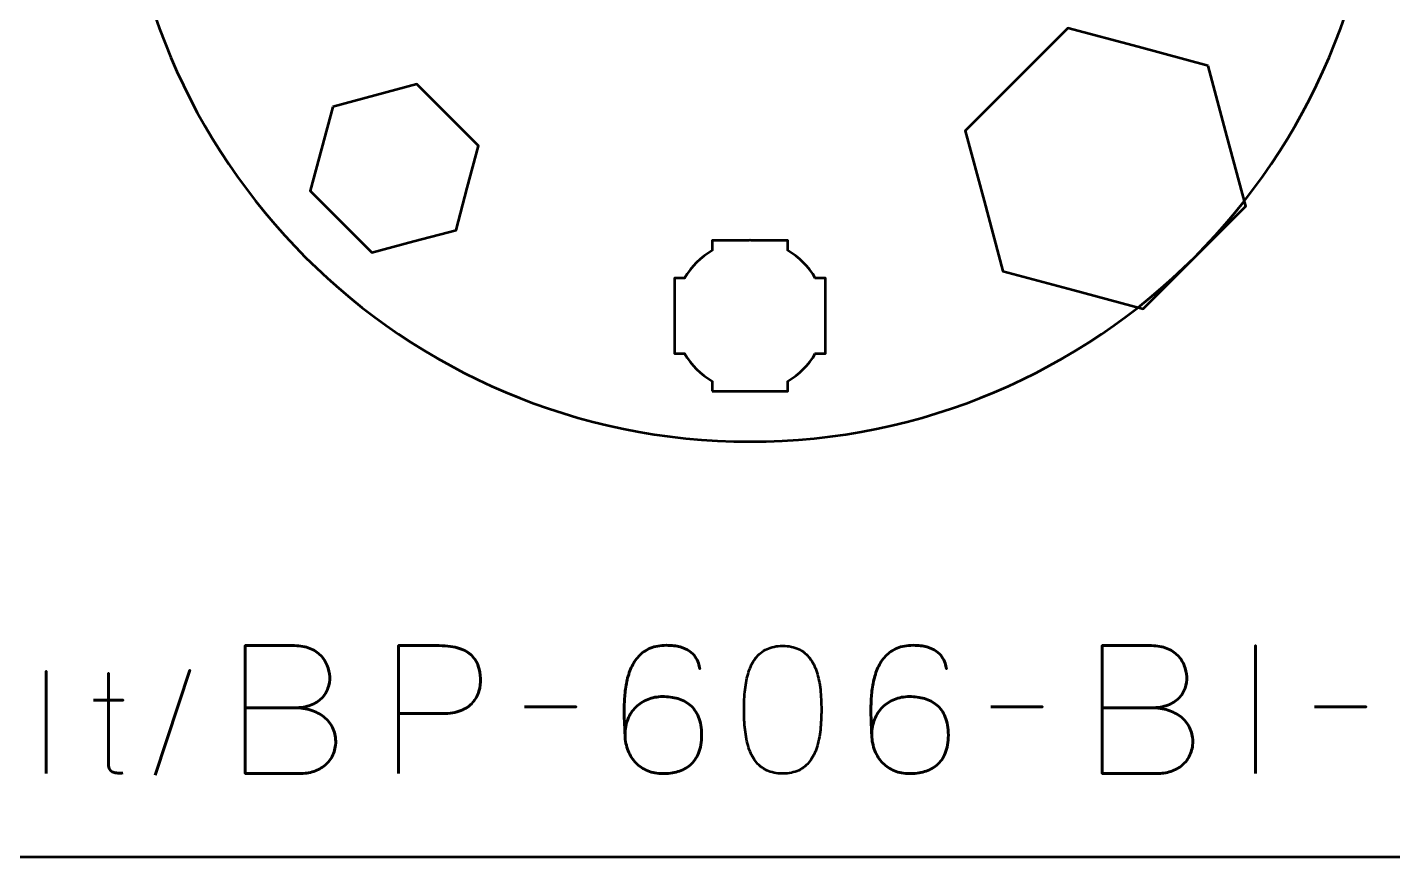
# Model space of a CAD drawing. Header units: centimetres. Extents: x -21 to 0, y -29.7 to 0.
# Drawn here: x -9.17 to -3.74, y -29.7 to -26.4 of the extents above; entities that cross this region are included whole.
import ezdxf

# ---------------------------------------------------------------- set-up
doc = ezdxf.new("R2010")
doc.units = ezdxf.units.CM
doc.header["$MEASUREMENT"] = 0
doc.layers.add('Layer 1', color=7, linetype='Continuous')

msp = doc.modelspace()

# ---------------------------------------------------------------- linework, layer by layer
at = {"layer": 'Layer 1', "color": 1, "lineweight": 53}
msp.add_open_spline([(-21.00003, -29.19995), (-21.00003, -29.19995), (-21.00003, -1.69992), (-21.00003, -1.69992), (-21.00003, -1.69992), (-21.00003, -1.61709), (-20.93286, -1.54992), (-20.85003, -1.54992), (-20.85003, -1.54992), (-20.7672, -1.54992), (-20.70003, -1.48275), (-20.70003, -1.39992), (-20.70003, -1.39992), (-20.70003, -1.31709), (-20.7672, -1.24992), (-20.85003, -1.24992), (-20.85003, -1.24992), (-20.93286, -1.24992), (-21.00003, -1.18275), (-21.00003, -1.09992), (-21.00003, -1.09992), (-21.00003, -1.09992), (-21.00003, -0.49992), (-21.00003, -0.49992), (-21.00003, -0.49992), (-21.00003, -0.22295), (-20.77694, 0.00004), (-20.49994, 0.00004), (-20.49994, 0.00004), (-20.49994, 0.00004), (-0.50008, 0.00004), (-0.50008, 0.00004), (-0.50008, 0.00004), (-0.22294, 0.00004), (0.00002, -0.22295), (0.00002, -0.49992), (0.00002, -0.49992), (0.00002, -0.49992), (0.00002, -29.19995), (0.00002, -29.19995), (0.00002, -29.19995), (0.00002, -29.47695), (-0.22294, -29.70004), (-0.50008, -29.70004), (-0.50008, -29.70004), (-0.50008, -29.70004), (-20.49994, -29.70004), (-20.49994, -29.70004), (-20.49994, -29.70004), (-20.77694, -29.70004), (-21.00003, -29.47695), (-21.00003, -29.19995)], degree=3, knots=[0, 0, 0, 0, 0.0769231, 0.0769231, 0.0769231, 0.0769231, 0.1538462, 0.1538462, 0.1538462, 0.1538462, 0.2307692, 0.2307692, 0.2307692, 0.2307692, 0.3076923, 0.3076923, 0.3076923, 0.3076923, 0.3846154, 0.3846154, 0.3846154, 0.3846154, 0.4615385, 0.4615385, 0.4615385, 0.4615385, 0.5384615, 0.5384615, 0.5384615, 0.5384615, 0.6153846, 0.6153846, 0.6153846, 0.6153846, 0.6923077, 0.6923077, 0.6923077, 0.6923077, 0.7692308, 0.7692308, 0.7692308, 0.7692308, 0.8461538, 0.8461538, 0.8461538, 0.8461538, 0.9230769, 0.9230769, 0.9230769, 0.9230769, 1, 1, 1, 1], dxfattribs=at)
at = {"layer": 'Layer 1', "color": 3, "lineweight": 53}
msp.add_open_spline([(-6.29997, -23.05), (-4.91947, -23.05), (-3.79997, -24.1695), (-3.79997, -25.55), (-3.79997, -25.55), (-3.79997, -26.9305), (-4.91947, -28.05), (-6.29997, -28.05), (-6.29997, -28.05), (-7.68047, -28.05), (-8.79997, -26.9305), (-8.79997, -25.55), (-8.79997, -25.55), (-8.79997, -24.1695), (-7.68047, -23.05), (-6.29997, -23.05)], degree=3, knots=[0, 0, 0, 0, 0.25, 0.25, 0.25, 0.25, 0.5, 0.5, 0.5, 0.5, 0.75, 0.75, 0.75, 0.75, 1, 1, 1, 1], dxfattribs=at)
at = {"layer": 'Layer 1', "lineweight": 53}
for points, knots in [([(-4.47752, -26.55597), (-4.47752, -26.55597), (-4.40281, -26.8348), (-4.40281, -26.8348), (-4.40281, -26.8348), (-4.40281, -26.8348), (-4.32809, -27.11364), (-4.32809, -27.11364), (-4.32809, -27.11364), (-4.32809, -27.11364), (-4.53221, -27.31777), (-4.53221, -27.31777), (-4.53221, -27.31777), (-4.53221, -27.31777), (-4.73634, -27.52189), (-4.73634, -27.52189), (-4.73634, -27.52189), (-4.73634, -27.52189), (-5.01518, -27.44717), (-5.01518, -27.44717), (-5.01518, -27.44717), (-5.01518, -27.44717), (-5.29401, -27.37246), (-5.29401, -27.37246), (-5.29401, -27.37246), (-5.29401, -27.37246), (-5.36873, -27.09363), (-5.36873, -27.09363), (-5.36873, -27.09363), (-5.36873, -27.09363), (-5.44344, -26.81478), (-5.44344, -26.81478), (-5.44344, -26.81478), (-5.44344, -26.81478), (-5.23932, -26.61066), (-5.23932, -26.61066), (-5.23932, -26.61066), (-5.23932, -26.61066), (-5.0352, -26.40654), (-5.0352, -26.40654), (-5.0352, -26.40654), (-5.0352, -26.40654), (-4.75635, -26.48125), (-4.75635, -26.48125), (-4.75635, -26.48125), (-4.75635, -26.48125), (-4.47752, -26.55597), (-4.47752, -26.55597)], [0, 0, 0, 0, 0.0833333, 0.0833333, 0.0833333, 0.0833333, 0.1666667, 0.1666667, 0.1666667, 0.1666667, 0.25, 0.25, 0.25, 0.25, 0.3333333, 0.3333333, 0.3333333, 0.3333333, 0.4166667, 0.4166667, 0.4166667, 0.4166667, 0.5, 0.5, 0.5, 0.5, 0.5833333, 0.5833333, 0.5833333, 0.5833333, 0.6666667, 0.6666667, 0.6666667, 0.6666667, 0.75, 0.75, 0.75, 0.75, 0.8333333, 0.8333333, 0.8333333, 0.8333333, 0.9166667, 0.9166667, 0.9166667, 0.9166667, 1, 1, 1, 1]), ([(-7.95914, -26.71925), (-7.95914, -26.71925), (-7.79184, -26.67442), (-7.79184, -26.67442), (-7.79184, -26.67442), (-7.79184, -26.67442), (-7.62453, -26.62959), (-7.62453, -26.62959), (-7.62453, -26.62959), (-7.62453, -26.62959), (-7.50206, -26.75207), (-7.50206, -26.75207), (-7.50206, -26.75207), (-7.50206, -26.75207), (-7.37958, -26.87454), (-7.37958, -26.87454), (-7.37958, -26.87454), (-7.37958, -26.87454), (-7.42441, -27.04185), (-7.42441, -27.04185), (-7.42441, -27.04185), (-7.42441, -27.04185), (-7.46924, -27.20915), (-7.46924, -27.20915), (-7.46924, -27.20915), (-7.46924, -27.20915), (-7.63654, -27.25398), (-7.63654, -27.25398), (-7.63654, -27.25398), (-7.63654, -27.25398), (-7.80385, -27.29881), (-7.80385, -27.29881), (-7.80385, -27.29881), (-7.80385, -27.29881), (-7.92632, -27.17633), (-7.92632, -27.17633), (-7.92632, -27.17633), (-7.92632, -27.17633), (-8.0488, -27.05386), (-8.0488, -27.05386), (-8.0488, -27.05386), (-8.0488, -27.05386), (-8.00397, -26.88655), (-8.00397, -26.88655), (-8.00397, -26.88655), (-8.00397, -26.88655), (-7.95914, -26.71925), (-7.95914, -26.71925)], [0, 0, 0, 0, 0.0833333, 0.0833333, 0.0833333, 0.0833333, 0.1666667, 0.1666667, 0.1666667, 0.1666667, 0.25, 0.25, 0.25, 0.25, 0.3333333, 0.3333333, 0.3333333, 0.3333333, 0.4166667, 0.4166667, 0.4166667, 0.4166667, 0.5, 0.5, 0.5, 0.5, 0.5833333, 0.5833333, 0.5833333, 0.5833333, 0.6666667, 0.6666667, 0.6666667, 0.6666667, 0.75, 0.75, 0.75, 0.75, 0.8333333, 0.8333333, 0.8333333, 0.8333333, 0.9166667, 0.9166667, 0.9166667, 0.9166667, 1, 1, 1, 1]), ([(-6.44996, -27.85006), (-6.44996, -27.85006), (-6.44996, -27.80988), (-6.44996, -27.80988), (-6.44996, -27.80988), (-6.4955, -27.78355), (-6.53346, -27.7456), (-6.55981, -27.70007), (-6.55981, -27.70007), (-6.55981, -27.70007), (-6.59996, -27.70007), (-6.59996, -27.70007), (-6.59996, -27.70007), (-6.59996, -27.70007), (-6.59996, -27.55155), (-6.59996, -27.55155), (-6.59996, -27.55155), (-6.59996, -27.55155), (-6.59998, -27.55), (-6.59998, -27.55), (-6.59998, -27.55), (-6.59998, -27.55), (-6.59996, -27.54845), (-6.59996, -27.54845), (-6.59996, -27.54845), (-6.59996, -27.54845), (-6.59996, -27.40006), (-6.59996, -27.40006), (-6.59996, -27.40006), (-6.59996, -27.40006), (-6.55986, -27.40006), (-6.55986, -27.40006), (-6.55986, -27.40006), (-6.53351, -27.35449), (-6.49552, -27.31649), (-6.44996, -27.29013), (-6.44996, -27.29013), (-6.44996, -27.29013), (-6.44996, -27.25005), (-6.44996, -27.25005), (-6.44996, -27.25005), (-6.44996, -27.25005), (-6.30462, -27.25005), (-6.30462, -27.25005), (-6.30462, -27.25005), (-6.30462, -27.25005), (-6.29998, -27.24999), (-6.29998, -27.24999), (-6.29998, -27.24999), (-6.29998, -27.24999), (-6.29533, -27.25005), (-6.29533, -27.25005), (-6.29533, -27.25005), (-6.29533, -27.25005), (-6.14995, -27.25005), (-6.14995, -27.25005), (-6.14995, -27.25005), (-6.14995, -27.25005), (-6.14995, -27.29013), (-6.14995, -27.29013), (-6.14995, -27.29013), (-6.10438, -27.31649), (-6.06641, -27.35449), (-6.04007, -27.40006), (-6.04007, -27.40006), (-6.04007, -27.40006), (-5.99995, -27.40006), (-5.99995, -27.40006), (-5.99995, -27.40006), (-5.99995, -27.40006), (-5.99995, -27.70007), (-5.99995, -27.70007), (-5.99995, -27.70007), (-5.99995, -27.70007), (-6.04012, -27.70007), (-6.04012, -27.70007), (-6.04012, -27.70007), (-6.06646, -27.7456), (-6.10442, -27.78355), (-6.14995, -27.80988), (-6.14995, -27.80988), (-6.14995, -27.80988), (-6.14995, -27.85006), (-6.14995, -27.85006), (-6.14995, -27.85006), (-6.14995, -27.85006), (-6.44996, -27.85006), (-6.44996, -27.85006)], [0, 0, 0, 0, 0.0454545, 0.0454545, 0.0454545, 0.0454545, 0.0909091, 0.0909091, 0.0909091, 0.0909091, 0.1363636, 0.1363636, 0.1363636, 0.1363636, 0.1818182, 0.1818182, 0.1818182, 0.1818182, 0.2272727, 0.2272727, 0.2272727, 0.2272727, 0.2727273, 0.2727273, 0.2727273, 0.2727273, 0.3181818, 0.3181818, 0.3181818, 0.3181818, 0.3636364, 0.3636364, 0.3636364, 0.3636364, 0.4090909, 0.4090909, 0.4090909, 0.4090909, 0.4545455, 0.4545455, 0.4545455, 0.4545455, 0.5, 0.5, 0.5, 0.5, 0.5454545, 0.5454545, 0.5454545, 0.5454545, 0.5909091, 0.5909091, 0.5909091, 0.5909091, 0.6363636, 0.6363636, 0.6363636, 0.6363636, 0.6818182, 0.6818182, 0.6818182, 0.6818182, 0.7272727, 0.7272727, 0.7272727, 0.7272727, 0.7727273, 0.7727273, 0.7727273, 0.7727273, 0.8181818, 0.8181818, 0.8181818, 0.8181818, 0.8636364, 0.8636364, 0.8636364, 0.8636364, 0.9090909, 0.9090909, 0.9090909, 0.9090909, 0.9545455, 0.9545455, 0.9545455, 0.9545455, 1, 1, 1, 1])]:
    msp.add_open_spline(points, degree=3, knots=knots, dxfattribs=at)
at = {"layer": 'Layer 1', "color": 5, "lineweight": 53}
for points, knots in [([(-8.30823, -29.10817), (-8.30823, -29.10817), (-8.11281, -29.10817), (-8.11281, -29.10817), (-8.11281, -29.10817), (-8.08741, -29.10805), (-8.06578, -29.10452), (-8.04755, -29.09759), (-8.04755, -29.09759), (-8.02944, -29.09077), (-8.01474, -29.08148), (-8.00334, -29.06984), (-8.00334, -29.06984), (-7.99193, -29.0582), (-7.9837, -29.04503), (-7.97853, -29.03045), (-7.97853, -29.03045), (-7.97347, -29.01598), (-7.97112, -29.00093), (-7.97171, -28.98541), (-7.97171, -28.98541), (-7.97241, -28.96989), (-7.97571, -28.95484), (-7.98159, -28.94014), (-7.98159, -28.94014), (-7.98735, -28.92545), (-7.99605, -28.91216), (-8.00745, -28.90028), (-8.00745, -28.90028), (-8.01886, -28.88841), (-8.03309, -28.879), (-8.05037, -28.87206), (-8.05037, -28.87206), (-8.06766, -28.86501), (-8.088, -28.86136), (-8.1114, -28.86124), (-8.1114, -28.86124), (-8.1114, -28.86124), (-8.30823, -28.86124), (-8.30823, -28.86124), (-8.30823, -28.86124), (-8.30823, -28.86124), (-8.30823, -29.36991), (-8.30823, -29.36991), (-8.30823, -29.36991), (-8.30823, -29.36991), (-8.09164, -29.36991), (-8.09164, -29.36991), (-8.09164, -29.36991), (-8.07142, -29.36991), (-8.05261, -29.36697), (-8.0352, -29.36121), (-8.0352, -29.36121), (-8.0178, -29.35533), (-8.00263, -29.34698), (-7.98946, -29.33581), (-7.98946, -29.33581), (-7.97641, -29.32476), (-7.96618, -29.31135), (-7.95889, -29.29548), (-7.95889, -29.29548), (-7.9516, -29.27961), (-7.94784, -29.26162), (-7.94772, -29.24151), (-7.94772, -29.24151), (-7.94819, -29.22128), (-7.95242, -29.20306), (-7.96054, -29.18672), (-7.96054, -29.18672), (-7.96865, -29.17037), (-7.97994, -29.15638), (-7.99452, -29.14462), (-7.99452, -29.14462), (-8.0091, -29.13298), (-8.0265, -29.12393), (-8.04649, -29.11769), (-8.04649, -29.11769), (-8.06648, -29.11146), (-8.08859, -29.10829), (-8.11281, -29.10817), (-8.11281, -29.10817), (-8.08859, -29.10829), (-8.06648, -29.11146), (-8.04649, -29.11769), (-8.04649, -29.11769), (-8.0265, -29.12393), (-8.0091, -29.13298), (-7.99452, -29.14462), (-7.99452, -29.14462), (-7.97994, -29.15638), (-7.96865, -29.17037), (-7.96054, -29.18672), (-7.96054, -29.18672), (-7.95242, -29.20306), (-7.94819, -29.22128), (-7.94772, -29.24151), (-7.94772, -29.24151), (-7.94784, -29.26162), (-7.9516, -29.27961), (-7.95889, -29.29548), (-7.95889, -29.29548), (-7.96618, -29.31135), (-7.97641, -29.32476), (-7.98946, -29.33581), (-7.98946, -29.33581), (-8.00263, -29.34698), (-8.0178, -29.35533), (-8.0352, -29.36121), (-8.0352, -29.36121), (-8.05261, -29.36697), (-8.07142, -29.36991), (-8.09164, -29.36991), (-8.09164, -29.36991), (-8.09164, -29.36991), (-8.30823, -29.36991), (-8.30823, -29.36991), (-8.30823, -29.36991), (-8.30823, -29.36991), (-8.30823, -28.86124), (-8.30823, -28.86124), (-8.30823, -28.86124), (-8.30823, -28.86124), (-8.1114, -28.86124), (-8.1114, -28.86124), (-8.1114, -28.86124), (-8.088, -28.86136), (-8.06766, -28.86501), (-8.05037, -28.87206), (-8.05037, -28.87206), (-8.03309, -28.879), (-8.01886, -28.88841), (-8.00745, -28.90028), (-8.00745, -28.90028), (-7.99605, -28.91216), (-7.98735, -28.92545), (-7.98159, -28.94014), (-7.98159, -28.94014), (-7.97571, -28.95484), (-7.97241, -28.96989), (-7.97171, -28.98541), (-7.97171, -28.98541), (-7.97112, -29.00093), (-7.97347, -29.01598), (-7.97853, -29.03045), (-7.97853, -29.03045), (-7.9837, -29.04503), (-7.99193, -29.0582), (-8.00334, -29.06984), (-8.00334, -29.06984), (-8.01474, -29.08148), (-8.02944, -29.09077), (-8.04755, -29.09759), (-8.04755, -29.09759), (-8.06578, -29.10452), (-8.08741, -29.10805), (-8.11281, -29.10817), (-8.11281, -29.10817), (-8.11281, -29.10817), (-8.30823, -29.10817), (-8.30823, -29.10817)], [0, 0, 0, 0, 0.025, 0.025, 0.025, 0.025, 0.05, 0.05, 0.05, 0.05, 0.075, 0.075, 0.075, 0.075, 0.1, 0.1, 0.1, 0.1, 0.125, 0.125, 0.125, 0.125, 0.15, 0.15, 0.15, 0.15, 0.175, 0.175, 0.175, 0.175, 0.2, 0.2, 0.2, 0.2, 0.225, 0.225, 0.225, 0.225, 0.25, 0.25, 0.25, 0.25, 0.275, 0.275, 0.275, 0.275, 0.3, 0.3, 0.3, 0.3, 0.325, 0.325, 0.325, 0.325, 0.35, 0.35, 0.35, 0.35, 0.375, 0.375, 0.375, 0.375, 0.4, 0.4, 0.4, 0.4, 0.425, 0.425, 0.425, 0.425, 0.45, 0.45, 0.45, 0.45, 0.475, 0.475, 0.475, 0.475, 0.5, 0.5, 0.5, 0.5, 0.525, 0.525, 0.525, 0.525, 0.55, 0.55, 0.55, 0.55, 0.575, 0.575, 0.575, 0.575, 0.6, 0.6, 0.6, 0.6, 0.625, 0.625, 0.625, 0.625, 0.65, 0.65, 0.65, 0.65, 0.675, 0.675, 0.675, 0.675, 0.7, 0.7, 0.7, 0.7, 0.725, 0.725, 0.725, 0.725, 0.75, 0.75, 0.75, 0.75, 0.775, 0.775, 0.775, 0.775, 0.8, 0.8, 0.8, 0.8, 0.825, 0.825, 0.825, 0.825, 0.85, 0.85, 0.85, 0.85, 0.875, 0.875, 0.875, 0.875, 0.9, 0.9, 0.9, 0.9, 0.925, 0.925, 0.925, 0.925, 0.95, 0.95, 0.95, 0.95, 0.975, 0.975, 0.975, 0.975, 1, 1, 1, 1]), ([(-7.69797, -29.36991), (-7.69797, -29.36991), (-7.69797, -28.86124), (-7.69797, -28.86124), (-7.69797, -28.86124), (-7.69797, -28.86124), (-7.53571, -28.86124), (-7.53571, -28.86124), (-7.53571, -28.86124), (-7.50325, -28.86136), (-7.47656, -28.86501), (-7.45552, -28.87206), (-7.45552, -28.87206), (-7.43459, -28.879), (-7.41812, -28.88864), (-7.40625, -28.90087), (-7.40625, -28.90087), (-7.39437, -28.91298), (-7.38591, -28.92686), (-7.38073, -28.94249), (-7.38073, -28.94249), (-7.37568, -28.95813), (-7.37274, -28.97448), (-7.37203, -28.99176), (-7.37203, -28.99176), (-7.37121, -29.00905), (-7.37321, -29.02598), (-7.37791, -29.04244), (-7.37791, -29.04244), (-7.38273, -29.0589), (-7.39084, -29.07384), (-7.40249, -29.08724), (-7.40249, -29.08724), (-7.41401, -29.10064), (-7.42965, -29.11134), (-7.44928, -29.11922), (-7.44928, -29.11922), (-7.46892, -29.12722), (-7.49326, -29.13122), (-7.5223, -29.13145), (-7.5223, -29.13145), (-7.5223, -29.13145), (-7.69797, -29.13145), (-7.69797, -29.13145), (-7.69797, -29.13145), (-7.69797, -29.13145), (-7.5223, -29.13145), (-7.5223, -29.13145), (-7.5223, -29.13145), (-7.49385, -29.13122), (-7.46974, -29.12722), (-7.45022, -29.11922), (-7.45022, -29.11922), (-7.43059, -29.11134), (-7.41495, -29.10064), (-7.40319, -29.08724), (-7.40319, -29.08724), (-7.39155, -29.07384), (-7.3832, -29.0589), (-7.37826, -29.04244), (-7.37826, -29.04244), (-7.37332, -29.02598), (-7.37121, -29.00905), (-7.37203, -28.99176), (-7.37203, -28.99176), (-7.37274, -28.97448), (-7.37568, -28.95813), (-7.38097, -28.94249), (-7.38097, -28.94249), (-7.38614, -28.92686), (-7.39484, -28.91298), (-7.40672, -28.90087), (-7.40672, -28.90087), (-7.41871, -28.88864), (-7.43517, -28.879), (-7.4561, -28.87206), (-7.4561, -28.87206), (-7.47715, -28.86501), (-7.50361, -28.86136), (-7.53571, -28.86124), (-7.53571, -28.86124), (-7.53571, -28.86124), (-7.69797, -28.86124), (-7.69797, -28.86124), (-7.69797, -28.86124), (-7.69797, -28.86124), (-7.69797, -29.36991), (-7.69797, -29.36991)], [0, 0, 0, 0, 0.0454545, 0.0454545, 0.0454545, 0.0454545, 0.0909091, 0.0909091, 0.0909091, 0.0909091, 0.1363636, 0.1363636, 0.1363636, 0.1363636, 0.1818182, 0.1818182, 0.1818182, 0.1818182, 0.2272727, 0.2272727, 0.2272727, 0.2272727, 0.2727273, 0.2727273, 0.2727273, 0.2727273, 0.3181818, 0.3181818, 0.3181818, 0.3181818, 0.3636364, 0.3636364, 0.3636364, 0.3636364, 0.4090909, 0.4090909, 0.4090909, 0.4090909, 0.4545455, 0.4545455, 0.4545455, 0.4545455, 0.5, 0.5, 0.5, 0.5, 0.5454545, 0.5454545, 0.5454545, 0.5454545, 0.5909091, 0.5909091, 0.5909091, 0.5909091, 0.6363636, 0.6363636, 0.6363636, 0.6363636, 0.6818182, 0.6818182, 0.6818182, 0.6818182, 0.7272727, 0.7272727, 0.7272727, 0.7272727, 0.7727273, 0.7727273, 0.7727273, 0.7727273, 0.8181818, 0.8181818, 0.8181818, 0.8181818, 0.8636364, 0.8636364, 0.8636364, 0.8636364, 0.9090909, 0.9090909, 0.9090909, 0.9090909, 0.9545455, 0.9545455, 0.9545455, 0.9545455, 1, 1, 1, 1]), ([(-6.79705, -29.21682), (-6.79693, -29.19377), (-6.79317, -29.17296), (-6.78564, -29.15414), (-6.78564, -29.15414), (-6.77823, -29.13545), (-6.76777, -29.11934), (-6.75425, -29.10582), (-6.75425, -29.10582), (-6.74084, -29.09241), (-6.72497, -29.08207), (-6.70686, -29.07478), (-6.70686, -29.07478), (-6.68875, -29.06749), (-6.66888, -29.06384), (-6.64748, -29.06372), (-6.64748, -29.06372), (-6.62596, -29.06361), (-6.60586, -29.06631), (-6.58716, -29.07172), (-6.58716, -29.07172), (-6.56847, -29.07701), (-6.55212, -29.08571), (-6.53789, -29.0977), (-6.53789, -29.0977), (-6.52367, -29.10958), (-6.5125, -29.12534), (-6.5045, -29.14497), (-6.5045, -29.14497), (-6.4965, -29.16461), (-6.49239, -29.18848), (-6.49227, -29.21682), (-6.49227, -29.21682), (-6.49239, -29.24515), (-6.4965, -29.26902), (-6.5045, -29.28866), (-6.5045, -29.28866), (-6.5125, -29.3083), (-6.52367, -29.32405), (-6.53789, -29.33593), (-6.53789, -29.33593), (-6.55212, -29.34792), (-6.56847, -29.35662), (-6.58716, -29.36191), (-6.58716, -29.36191), (-6.60586, -29.36732), (-6.62596, -29.37003), (-6.64748, -29.36991), (-6.64748, -29.36991), (-6.66888, -29.36979), (-6.68852, -29.36615), (-6.70651, -29.35886), (-6.70651, -29.35886), (-6.72438, -29.35157), (-6.7399, -29.34122), (-6.75319, -29.3277), (-6.75319, -29.3277), (-6.76648, -29.31429), (-6.77694, -29.29818), (-6.78447, -29.27937), (-6.78447, -29.27937), (-6.79211, -29.26068), (-6.79622, -29.23986), (-6.79705, -29.21682), (-6.79705, -29.21682), (-6.79752, -29.20518), (-6.79811, -29.1913), (-6.79893, -29.17519), (-6.79893, -29.17519), (-6.79975, -29.15897), (-6.80022, -29.14133), (-6.80034, -29.1224), (-6.80034, -29.1224), (-6.80046, -29.10335), (-6.79987, -29.08371), (-6.79834, -29.06361), (-6.79834, -29.06361), (-6.79693, -29.04338), (-6.79411, -29.02351), (-6.78999, -29.00387), (-6.78999, -29.00387), (-6.78588, -28.98435), (-6.78, -28.96589), (-6.77224, -28.94861), (-6.77224, -28.94861), (-6.76448, -28.93132), (-6.75448, -28.91604), (-6.74214, -28.90275), (-6.74214, -28.90275), (-6.72967, -28.88946), (-6.7145, -28.879), (-6.69651, -28.87136), (-6.69651, -28.87136), (-6.67852, -28.86383), (-6.65724, -28.85995), (-6.63267, -28.85983), (-6.63267, -28.85983), (-6.61127, -28.85995), (-6.59316, -28.86207), (-6.57811, -28.86618), (-6.57811, -28.86618), (-6.56306, -28.8703), (-6.55071, -28.87582), (-6.54083, -28.88264), (-6.54083, -28.88264), (-6.53107, -28.88958), (-6.52331, -28.89711), (-6.51767, -28.90546), (-6.51767, -28.90546), (-6.51203, -28.91369), (-6.50779, -28.92204), (-6.50521, -28.93038), (-6.50521, -28.93038), (-6.5025, -28.93873), (-6.50074, -28.94649), (-6.50003, -28.95367), (-6.50003, -28.95367), (-6.50074, -28.94649), (-6.5025, -28.93873), (-6.50521, -28.93038), (-6.50521, -28.93038), (-6.50779, -28.92204), (-6.51203, -28.91369), (-6.51767, -28.90546), (-6.51767, -28.90546), (-6.52331, -28.89711), (-6.53107, -28.88958), (-6.54083, -28.88264), (-6.54083, -28.88264), (-6.55071, -28.87582), (-6.56306, -28.8703), (-6.57811, -28.86618), (-6.57811, -28.86618), (-6.59316, -28.86207), (-6.61127, -28.85995), (-6.63267, -28.85983), (-6.63267, -28.85983), (-6.65724, -28.85995), (-6.67852, -28.86383), (-6.69651, -28.87136), (-6.69651, -28.87136), (-6.7145, -28.879), (-6.72967, -28.88946), (-6.74214, -28.90275), (-6.74214, -28.90275), (-6.75448, -28.91604), (-6.76448, -28.93132), (-6.77224, -28.94861), (-6.77224, -28.94861), (-6.78, -28.96589), (-6.78588, -28.98435), (-6.78999, -29.00387), (-6.78999, -29.00387), (-6.79411, -29.02351), (-6.79693, -29.04338), (-6.79834, -29.06361), (-6.79834, -29.06361), (-6.79987, -29.08371), (-6.80046, -29.10335), (-6.80034, -29.1224), (-6.80034, -29.1224), (-6.80022, -29.14133), (-6.79975, -29.15897), (-6.79893, -29.17519), (-6.79893, -29.17519), (-6.79811, -29.1913), (-6.79752, -29.20518), (-6.79705, -29.21682), (-6.79705, -29.21682), (-6.79622, -29.23986), (-6.79211, -29.26068), (-6.78447, -29.27937), (-6.78447, -29.27937), (-6.77694, -29.29818), (-6.76648, -29.31429), (-6.75319, -29.3277), (-6.75319, -29.3277), (-6.7399, -29.34122), (-6.72438, -29.35157), (-6.70651, -29.35886), (-6.70651, -29.35886), (-6.68852, -29.36615), (-6.66888, -29.36979), (-6.64748, -29.36991), (-6.64748, -29.36991), (-6.62596, -29.37003), (-6.60586, -29.36732), (-6.58716, -29.36191), (-6.58716, -29.36191), (-6.56847, -29.35662), (-6.55212, -29.34792), (-6.53789, -29.33593), (-6.53789, -29.33593), (-6.52367, -29.32405), (-6.5125, -29.3083), (-6.5045, -29.28866), (-6.5045, -29.28866), (-6.4965, -29.26902), (-6.49239, -29.24515), (-6.49227, -29.21682), (-6.49227, -29.21682), (-6.49239, -29.18848), (-6.4965, -29.16461), (-6.5045, -29.14497), (-6.5045, -29.14497), (-6.5125, -29.12534), (-6.52367, -29.10958), (-6.53789, -29.0977), (-6.53789, -29.0977), (-6.55212, -29.08571), (-6.56847, -29.07701), (-6.58716, -29.07172), (-6.58716, -29.07172), (-6.60586, -29.06631), (-6.62596, -29.06361), (-6.64748, -29.06372), (-6.64748, -29.06372), (-6.66888, -29.06384), (-6.68875, -29.06749), (-6.70686, -29.07478), (-6.70686, -29.07478), (-6.72497, -29.08207), (-6.74084, -29.09241), (-6.75425, -29.10582), (-6.75425, -29.10582), (-6.76777, -29.11934), (-6.77823, -29.13545), (-6.78564, -29.15414), (-6.78564, -29.15414), (-6.79317, -29.17296), (-6.79693, -29.19377), (-6.79705, -29.21682)], [0, 0, 0, 0, 0.0172414, 0.0172414, 0.0172414, 0.0172414, 0.0344828, 0.0344828, 0.0344828, 0.0344828, 0.0517241, 0.0517241, 0.0517241, 0.0517241, 0.0689655, 0.0689655, 0.0689655, 0.0689655, 0.0862069, 0.0862069, 0.0862069, 0.0862069, 0.1034483, 0.1034483, 0.1034483, 0.1034483, 0.1206897, 0.1206897, 0.1206897, 0.1206897, 0.137931, 0.137931, 0.137931, 0.137931, 0.1551724, 0.1551724, 0.1551724, 0.1551724, 0.1724138, 0.1724138, 0.1724138, 0.1724138, 0.1896552, 0.1896552, 0.1896552, 0.1896552, 0.2068966, 0.2068966, 0.2068966, 0.2068966, 0.2241379, 0.2241379, 0.2241379, 0.2241379, 0.2413793, 0.2413793, 0.2413793, 0.2413793, 0.2586207, 0.2586207, 0.2586207, 0.2586207, 0.2758621, 0.2758621, 0.2758621, 0.2758621, 0.2931034, 0.2931034, 0.2931034, 0.2931034, 0.3103448, 0.3103448, 0.3103448, 0.3103448, 0.3275862, 0.3275862, 0.3275862, 0.3275862, 0.3448276, 0.3448276, 0.3448276, 0.3448276, 0.362069, 0.362069, 0.362069, 0.362069, 0.3793103, 0.3793103, 0.3793103, 0.3793103, 0.3965517, 0.3965517, 0.3965517, 0.3965517, 0.4137931, 0.4137931, 0.4137931, 0.4137931, 0.4310345, 0.4310345, 0.4310345, 0.4310345, 0.4482759, 0.4482759, 0.4482759, 0.4482759, 0.4655172, 0.4655172, 0.4655172, 0.4655172, 0.4827586, 0.4827586, 0.4827586, 0.4827586, 0.5, 0.5, 0.5, 0.5, 0.5172414, 0.5172414, 0.5172414, 0.5172414, 0.5344828, 0.5344828, 0.5344828, 0.5344828, 0.5517241, 0.5517241, 0.5517241, 0.5517241, 0.5689655, 0.5689655, 0.5689655, 0.5689655, 0.5862069, 0.5862069, 0.5862069, 0.5862069, 0.6034483, 0.6034483, 0.6034483, 0.6034483, 0.6206897, 0.6206897, 0.6206897, 0.6206897, 0.637931, 0.637931, 0.637931, 0.637931, 0.6551724, 0.6551724, 0.6551724, 0.6551724, 0.6724138, 0.6724138, 0.6724138, 0.6724138, 0.6896552, 0.6896552, 0.6896552, 0.6896552, 0.7068966, 0.7068966, 0.7068966, 0.7068966, 0.7241379, 0.7241379, 0.7241379, 0.7241379, 0.7413793, 0.7413793, 0.7413793, 0.7413793, 0.7586207, 0.7586207, 0.7586207, 0.7586207, 0.7758621, 0.7758621, 0.7758621, 0.7758621, 0.7931034, 0.7931034, 0.7931034, 0.7931034, 0.8103448, 0.8103448, 0.8103448, 0.8103448, 0.8275862, 0.8275862, 0.8275862, 0.8275862, 0.8448276, 0.8448276, 0.8448276, 0.8448276, 0.862069, 0.862069, 0.862069, 0.862069, 0.8793103, 0.8793103, 0.8793103, 0.8793103, 0.8965517, 0.8965517, 0.8965517, 0.8965517, 0.9137931, 0.9137931, 0.9137931, 0.9137931, 0.9310345, 0.9310345, 0.9310345, 0.9310345, 0.9482759, 0.9482759, 0.9482759, 0.9482759, 0.9655172, 0.9655172, 0.9655172, 0.9655172, 0.9827586, 0.9827586, 0.9827586, 0.9827586, 1, 1, 1, 1]), ([(-6.16986, -29.36991), (-6.14516, -29.36979), (-6.12388, -29.36544), (-6.10613, -29.35698), (-6.10613, -29.35698), (-6.08849, -29.34851), (-6.07379, -29.3364), (-6.06203, -29.321), (-6.06203, -29.321), (-6.05039, -29.30547), (-6.04122, -29.28713), (-6.0344, -29.26597), (-6.0344, -29.26597), (-6.0277, -29.2448), (-6.02288, -29.22164), (-6.02017, -29.19624), (-6.02017, -29.19624), (-6.01735, -29.17084), (-6.01594, -29.14415), (-6.01606, -29.11593), (-6.01606, -29.11593), (-6.01594, -29.08783), (-6.01735, -29.06114), (-6.02017, -29.03586), (-6.02017, -29.03586), (-6.02288, -29.01058), (-6.0277, -28.98729), (-6.0344, -28.96613), (-6.0344, -28.96613), (-6.04122, -28.94508), (-6.05039, -28.92674), (-6.06203, -28.9111), (-6.06203, -28.9111), (-6.07379, -28.89558), (-6.08849, -28.88347), (-6.10613, -28.875), (-6.10613, -28.875), (-6.12388, -28.86642), (-6.14516, -28.86207), (-6.16986, -28.86195), (-6.16986, -28.86195), (-6.19455, -28.86207), (-6.21583, -28.86642), (-6.23359, -28.875), (-6.23359, -28.875), (-6.25122, -28.88347), (-6.26592, -28.89558), (-6.27768, -28.9111), (-6.27768, -28.9111), (-6.28932, -28.92674), (-6.29849, -28.94508), (-6.30531, -28.96613), (-6.30531, -28.96613), (-6.31202, -28.98729), (-6.31684, -29.01058), (-6.31954, -29.03586), (-6.31954, -29.03586), (-6.32236, -29.06114), (-6.32377, -29.08783), (-6.32366, -29.11593), (-6.32366, -29.11593), (-6.32377, -29.14415), (-6.32236, -29.17084), (-6.31954, -29.19624), (-6.31954, -29.19624), (-6.31684, -29.22164), (-6.31202, -29.2448), (-6.30531, -29.26597), (-6.30531, -29.26597), (-6.29849, -29.28713), (-6.28932, -29.30547), (-6.27768, -29.321), (-6.27768, -29.321), (-6.26592, -29.3364), (-6.25122, -29.34851), (-6.23359, -29.35698), (-6.23359, -29.35698), (-6.21583, -29.36544), (-6.19455, -29.36979), (-6.16986, -29.36991)], [0, 0, 0, 0, 0.05, 0.05, 0.05, 0.05, 0.1, 0.1, 0.1, 0.1, 0.15, 0.15, 0.15, 0.15, 0.2, 0.2, 0.2, 0.2, 0.25, 0.25, 0.25, 0.25, 0.3, 0.3, 0.3, 0.3, 0.35, 0.35, 0.35, 0.35, 0.4, 0.4, 0.4, 0.4, 0.45, 0.45, 0.45, 0.45, 0.5, 0.5, 0.5, 0.5, 0.55, 0.55, 0.55, 0.55, 0.6, 0.6, 0.6, 0.6, 0.65, 0.65, 0.65, 0.65, 0.7, 0.7, 0.7, 0.7, 0.75, 0.75, 0.75, 0.75, 0.8, 0.8, 0.8, 0.8, 0.85, 0.85, 0.85, 0.85, 0.9, 0.9, 0.9, 0.9, 0.95, 0.95, 0.95, 0.95, 1, 1, 1, 1]), ([(-6.16986, -29.36991), (-6.14516, -29.36979), (-6.12388, -29.36544), (-6.10613, -29.35698), (-6.10613, -29.35698), (-6.08849, -29.34851), (-6.07379, -29.3364), (-6.06203, -29.321), (-6.06203, -29.321), (-6.05039, -29.30547), (-6.04122, -29.28713), (-6.0344, -29.26597), (-6.0344, -29.26597), (-6.0277, -29.2448), (-6.02288, -29.22164), (-6.02017, -29.19624), (-6.02017, -29.19624), (-6.01735, -29.17084), (-6.01594, -29.14415), (-6.01606, -29.11593), (-6.01606, -29.11593), (-6.01594, -29.08783), (-6.01735, -29.06114), (-6.02017, -29.03586), (-6.02017, -29.03586), (-6.02288, -29.01058), (-6.0277, -28.98729), (-6.0344, -28.96613), (-6.0344, -28.96613), (-6.04122, -28.94508), (-6.05039, -28.92674), (-6.06203, -28.9111), (-6.06203, -28.9111), (-6.07379, -28.89558), (-6.08849, -28.88347), (-6.10613, -28.875), (-6.10613, -28.875), (-6.12388, -28.86642), (-6.14516, -28.86207), (-6.16986, -28.86195), (-6.16986, -28.86195), (-6.19455, -28.86207), (-6.21583, -28.86642), (-6.23359, -28.875), (-6.23359, -28.875), (-6.25122, -28.88347), (-6.26592, -28.89558), (-6.27768, -28.9111), (-6.27768, -28.9111), (-6.28932, -28.92674), (-6.29849, -28.94508), (-6.30531, -28.96613), (-6.30531, -28.96613), (-6.31202, -28.98729), (-6.31684, -29.01058), (-6.31954, -29.03586), (-6.31954, -29.03586), (-6.32236, -29.06114), (-6.32377, -29.08783), (-6.32366, -29.11593), (-6.32366, -29.11593), (-6.32377, -29.14415), (-6.32236, -29.17084), (-6.31954, -29.19624), (-6.31954, -29.19624), (-6.31684, -29.22164), (-6.31202, -29.2448), (-6.30531, -29.26597), (-6.30531, -29.26597), (-6.29849, -29.28713), (-6.28932, -29.30547), (-6.27768, -29.321), (-6.27768, -29.321), (-6.26592, -29.3364), (-6.25122, -29.34851), (-6.23359, -29.35698), (-6.23359, -29.35698), (-6.21583, -29.36544), (-6.19455, -29.36979), (-6.16986, -29.36991)], [0, 0, 0, 0, 0.05, 0.05, 0.05, 0.05, 0.1, 0.1, 0.1, 0.1, 0.15, 0.15, 0.15, 0.15, 0.2, 0.2, 0.2, 0.2, 0.25, 0.25, 0.25, 0.25, 0.3, 0.3, 0.3, 0.3, 0.35, 0.35, 0.35, 0.35, 0.4, 0.4, 0.4, 0.4, 0.45, 0.45, 0.45, 0.45, 0.5, 0.5, 0.5, 0.5, 0.55, 0.55, 0.55, 0.55, 0.6, 0.6, 0.6, 0.6, 0.65, 0.65, 0.65, 0.65, 0.7, 0.7, 0.7, 0.7, 0.75, 0.75, 0.75, 0.75, 0.8, 0.8, 0.8, 0.8, 0.85, 0.85, 0.85, 0.85, 0.9, 0.9, 0.9, 0.9, 0.95, 0.95, 0.95, 0.95, 1, 1, 1, 1]), ([(-5.8157, -29.21682), (-5.81558, -29.19377), (-5.81182, -29.17296), (-5.80429, -29.15414), (-5.80429, -29.15414), (-5.79688, -29.13545), (-5.78642, -29.11934), (-5.7729, -29.10582), (-5.7729, -29.10582), (-5.75949, -29.09241), (-5.74362, -29.08207), (-5.72551, -29.07478), (-5.72551, -29.07478), (-5.7074, -29.06749), (-5.68753, -29.06384), (-5.66613, -29.06372), (-5.66613, -29.06372), (-5.64461, -29.06361), (-5.62451, -29.06631), (-5.60581, -29.07172), (-5.60581, -29.07172), (-5.58712, -29.07701), (-5.57077, -29.08571), (-5.55654, -29.0977), (-5.55654, -29.0977), (-5.54232, -29.10958), (-5.53115, -29.12534), (-5.52315, -29.14497), (-5.52315, -29.14497), (-5.51515, -29.16461), (-5.51104, -29.18848), (-5.51092, -29.21682), (-5.51092, -29.21682), (-5.51104, -29.24515), (-5.51515, -29.26902), (-5.52315, -29.28866), (-5.52315, -29.28866), (-5.53115, -29.3083), (-5.54232, -29.32405), (-5.55654, -29.33593), (-5.55654, -29.33593), (-5.57077, -29.34792), (-5.58712, -29.35662), (-5.60581, -29.36191), (-5.60581, -29.36191), (-5.62451, -29.36732), (-5.64461, -29.37003), (-5.66613, -29.36991), (-5.66613, -29.36991), (-5.68753, -29.36979), (-5.70717, -29.36615), (-5.72516, -29.35886), (-5.72516, -29.35886), (-5.74303, -29.35157), (-5.75855, -29.34122), (-5.77184, -29.3277), (-5.77184, -29.3277), (-5.78513, -29.31429), (-5.79559, -29.29818), (-5.80312, -29.27937), (-5.80312, -29.27937), (-5.81076, -29.26068), (-5.81487, -29.23986), (-5.8157, -29.21682), (-5.8157, -29.21682), (-5.81617, -29.20518), (-5.81676, -29.1913), (-5.81758, -29.17519), (-5.81758, -29.17519), (-5.8184, -29.15897), (-5.81887, -29.14133), (-5.81899, -29.1224), (-5.81899, -29.1224), (-5.81911, -29.10335), (-5.81852, -29.08371), (-5.81699, -29.06361), (-5.81699, -29.06361), (-5.81558, -29.04338), (-5.81276, -29.02351), (-5.80864, -29.00387), (-5.80864, -29.00387), (-5.80453, -28.98435), (-5.79865, -28.96589), (-5.79089, -28.94861), (-5.79089, -28.94861), (-5.78313, -28.93132), (-5.77313, -28.91604), (-5.76079, -28.90275), (-5.76079, -28.90275), (-5.74832, -28.88946), (-5.73315, -28.879), (-5.71516, -28.87136), (-5.71516, -28.87136), (-5.69717, -28.86383), (-5.67589, -28.85995), (-5.65132, -28.85983), (-5.65132, -28.85983), (-5.62992, -28.85995), (-5.61181, -28.86207), (-5.59676, -28.86618), (-5.59676, -28.86618), (-5.58171, -28.8703), (-5.56936, -28.87582), (-5.55948, -28.88264), (-5.55948, -28.88264), (-5.54972, -28.88958), (-5.54196, -28.89711), (-5.53632, -28.90546), (-5.53632, -28.90546), (-5.53068, -28.91369), (-5.52644, -28.92204), (-5.52386, -28.93038), (-5.52386, -28.93038), (-5.52115, -28.93873), (-5.51939, -28.94649), (-5.51868, -28.95367), (-5.51868, -28.95367), (-5.51939, -28.94649), (-5.52115, -28.93873), (-5.52386, -28.93038), (-5.52386, -28.93038), (-5.52644, -28.92204), (-5.53068, -28.91369), (-5.53632, -28.90546), (-5.53632, -28.90546), (-5.54196, -28.89711), (-5.54972, -28.88958), (-5.55948, -28.88264), (-5.55948, -28.88264), (-5.56936, -28.87582), (-5.58171, -28.8703), (-5.59676, -28.86618), (-5.59676, -28.86618), (-5.61181, -28.86207), (-5.62992, -28.85995), (-5.65132, -28.85983), (-5.65132, -28.85983), (-5.67589, -28.85995), (-5.69717, -28.86383), (-5.71516, -28.87136), (-5.71516, -28.87136), (-5.73315, -28.879), (-5.74832, -28.88946), (-5.76079, -28.90275), (-5.76079, -28.90275), (-5.77313, -28.91604), (-5.78313, -28.93132), (-5.79089, -28.94861), (-5.79089, -28.94861), (-5.79865, -28.96589), (-5.80453, -28.98435), (-5.80864, -29.00387), (-5.80864, -29.00387), (-5.81276, -29.02351), (-5.81558, -29.04338), (-5.81699, -29.06361), (-5.81699, -29.06361), (-5.81852, -29.08371), (-5.81911, -29.10335), (-5.81899, -29.1224), (-5.81899, -29.1224), (-5.81887, -29.14133), (-5.8184, -29.15897), (-5.81758, -29.17519), (-5.81758, -29.17519), (-5.81676, -29.1913), (-5.81617, -29.20518), (-5.8157, -29.21682), (-5.8157, -29.21682), (-5.81487, -29.23986), (-5.81076, -29.26068), (-5.80312, -29.27937), (-5.80312, -29.27937), (-5.79559, -29.29818), (-5.78513, -29.31429), (-5.77184, -29.3277), (-5.77184, -29.3277), (-5.75855, -29.34122), (-5.74303, -29.35157), (-5.72516, -29.35886), (-5.72516, -29.35886), (-5.70717, -29.36615), (-5.68753, -29.36979), (-5.66613, -29.36991), (-5.66613, -29.36991), (-5.64461, -29.37003), (-5.62451, -29.36732), (-5.60581, -29.36191), (-5.60581, -29.36191), (-5.58712, -29.35662), (-5.57077, -29.34792), (-5.55654, -29.33593), (-5.55654, -29.33593), (-5.54232, -29.32405), (-5.53115, -29.3083), (-5.52315, -29.28866), (-5.52315, -29.28866), (-5.51515, -29.26902), (-5.51104, -29.24515), (-5.51092, -29.21682), (-5.51092, -29.21682), (-5.51104, -29.18848), (-5.51515, -29.16461), (-5.52315, -29.14497), (-5.52315, -29.14497), (-5.53115, -29.12534), (-5.54232, -29.10958), (-5.55654, -29.0977), (-5.55654, -29.0977), (-5.57077, -29.08571), (-5.58712, -29.07701), (-5.60581, -29.07172), (-5.60581, -29.07172), (-5.62451, -29.06631), (-5.64461, -29.06361), (-5.66613, -29.06372), (-5.66613, -29.06372), (-5.68753, -29.06384), (-5.7074, -29.06749), (-5.72551, -29.07478), (-5.72551, -29.07478), (-5.74362, -29.08207), (-5.75949, -29.09241), (-5.7729, -29.10582), (-5.7729, -29.10582), (-5.78642, -29.11934), (-5.79688, -29.13545), (-5.80429, -29.15414), (-5.80429, -29.15414), (-5.81182, -29.17296), (-5.81558, -29.19377), (-5.8157, -29.21682)], [0, 0, 0, 0, 0.0172414, 0.0172414, 0.0172414, 0.0172414, 0.0344828, 0.0344828, 0.0344828, 0.0344828, 0.0517241, 0.0517241, 0.0517241, 0.0517241, 0.0689655, 0.0689655, 0.0689655, 0.0689655, 0.0862069, 0.0862069, 0.0862069, 0.0862069, 0.1034483, 0.1034483, 0.1034483, 0.1034483, 0.1206897, 0.1206897, 0.1206897, 0.1206897, 0.137931, 0.137931, 0.137931, 0.137931, 0.1551724, 0.1551724, 0.1551724, 0.1551724, 0.1724138, 0.1724138, 0.1724138, 0.1724138, 0.1896552, 0.1896552, 0.1896552, 0.1896552, 0.2068966, 0.2068966, 0.2068966, 0.2068966, 0.2241379, 0.2241379, 0.2241379, 0.2241379, 0.2413793, 0.2413793, 0.2413793, 0.2413793, 0.2586207, 0.2586207, 0.2586207, 0.2586207, 0.2758621, 0.2758621, 0.2758621, 0.2758621, 0.2931034, 0.2931034, 0.2931034, 0.2931034, 0.3103448, 0.3103448, 0.3103448, 0.3103448, 0.3275862, 0.3275862, 0.3275862, 0.3275862, 0.3448276, 0.3448276, 0.3448276, 0.3448276, 0.362069, 0.362069, 0.362069, 0.362069, 0.3793103, 0.3793103, 0.3793103, 0.3793103, 0.3965517, 0.3965517, 0.3965517, 0.3965517, 0.4137931, 0.4137931, 0.4137931, 0.4137931, 0.4310345, 0.4310345, 0.4310345, 0.4310345, 0.4482759, 0.4482759, 0.4482759, 0.4482759, 0.4655172, 0.4655172, 0.4655172, 0.4655172, 0.4827586, 0.4827586, 0.4827586, 0.4827586, 0.5, 0.5, 0.5, 0.5, 0.5172414, 0.5172414, 0.5172414, 0.5172414, 0.5344828, 0.5344828, 0.5344828, 0.5344828, 0.5517241, 0.5517241, 0.5517241, 0.5517241, 0.5689655, 0.5689655, 0.5689655, 0.5689655, 0.5862069, 0.5862069, 0.5862069, 0.5862069, 0.6034483, 0.6034483, 0.6034483, 0.6034483, 0.6206897, 0.6206897, 0.6206897, 0.6206897, 0.637931, 0.637931, 0.637931, 0.637931, 0.6551724, 0.6551724, 0.6551724, 0.6551724, 0.6724138, 0.6724138, 0.6724138, 0.6724138, 0.6896552, 0.6896552, 0.6896552, 0.6896552, 0.7068966, 0.7068966, 0.7068966, 0.7068966, 0.7241379, 0.7241379, 0.7241379, 0.7241379, 0.7413793, 0.7413793, 0.7413793, 0.7413793, 0.7586207, 0.7586207, 0.7586207, 0.7586207, 0.7758621, 0.7758621, 0.7758621, 0.7758621, 0.7931034, 0.7931034, 0.7931034, 0.7931034, 0.8103448, 0.8103448, 0.8103448, 0.8103448, 0.8275862, 0.8275862, 0.8275862, 0.8275862, 0.8448276, 0.8448276, 0.8448276, 0.8448276, 0.862069, 0.862069, 0.862069, 0.862069, 0.8793103, 0.8793103, 0.8793103, 0.8793103, 0.8965517, 0.8965517, 0.8965517, 0.8965517, 0.9137931, 0.9137931, 0.9137931, 0.9137931, 0.9310345, 0.9310345, 0.9310345, 0.9310345, 0.9482759, 0.9482759, 0.9482759, 0.9482759, 0.9655172, 0.9655172, 0.9655172, 0.9655172, 0.9827586, 0.9827586, 0.9827586, 0.9827586, 1, 1, 1, 1]), ([(-4.89925, -29.10817), (-4.89925, -29.10817), (-4.70383, -29.10817), (-4.70383, -29.10817), (-4.70383, -29.10817), (-4.67843, -29.10805), (-4.6568, -29.10452), (-4.63857, -29.09759), (-4.63857, -29.09759), (-4.62046, -29.09077), (-4.60576, -29.08148), (-4.59436, -29.06984), (-4.59436, -29.06984), (-4.58295, -29.0582), (-4.57472, -29.04503), (-4.56955, -29.03045), (-4.56955, -29.03045), (-4.56449, -29.01598), (-4.56214, -29.00093), (-4.56273, -28.98541), (-4.56273, -28.98541), (-4.56343, -28.96989), (-4.56673, -28.95484), (-4.57261, -28.94014), (-4.57261, -28.94014), (-4.57837, -28.92545), (-4.58707, -28.91216), (-4.59847, -28.90028), (-4.59847, -28.90028), (-4.60988, -28.88841), (-4.62411, -28.879), (-4.64139, -28.87206), (-4.64139, -28.87206), (-4.65868, -28.86501), (-4.67902, -28.86136), (-4.70242, -28.86124), (-4.70242, -28.86124), (-4.70242, -28.86124), (-4.89925, -28.86124), (-4.89925, -28.86124), (-4.89925, -28.86124), (-4.89925, -28.86124), (-4.89925, -29.36991), (-4.89925, -29.36991), (-4.89925, -29.36991), (-4.89925, -29.36991), (-4.68266, -29.36991), (-4.68266, -29.36991), (-4.68266, -29.36991), (-4.66244, -29.36991), (-4.64363, -29.36697), (-4.62622, -29.36121), (-4.62622, -29.36121), (-4.60882, -29.35533), (-4.59365, -29.34698), (-4.58048, -29.33581), (-4.58048, -29.33581), (-4.56743, -29.32476), (-4.5572, -29.31135), (-4.54991, -29.29548), (-4.54991, -29.29548), (-4.54262, -29.27961), (-4.53886, -29.26162), (-4.53874, -29.24151), (-4.53874, -29.24151), (-4.53921, -29.22128), (-4.54344, -29.20306), (-4.55156, -29.18672), (-4.55156, -29.18672), (-4.55967, -29.17037), (-4.57096, -29.15638), (-4.58554, -29.14462), (-4.58554, -29.14462), (-4.60012, -29.13298), (-4.61752, -29.12393), (-4.63751, -29.11769), (-4.63751, -29.11769), (-4.6575, -29.11146), (-4.67961, -29.10829), (-4.70383, -29.10817), (-4.70383, -29.10817), (-4.67961, -29.10829), (-4.6575, -29.11146), (-4.63751, -29.11769), (-4.63751, -29.11769), (-4.61752, -29.12393), (-4.60012, -29.13298), (-4.58554, -29.14462), (-4.58554, -29.14462), (-4.57096, -29.15638), (-4.55967, -29.17037), (-4.55156, -29.18672), (-4.55156, -29.18672), (-4.54344, -29.20306), (-4.53921, -29.22128), (-4.53874, -29.24151), (-4.53874, -29.24151), (-4.53886, -29.26162), (-4.54262, -29.27961), (-4.54991, -29.29548), (-4.54991, -29.29548), (-4.5572, -29.31135), (-4.56743, -29.32476), (-4.58048, -29.33581), (-4.58048, -29.33581), (-4.59365, -29.34698), (-4.60882, -29.35533), (-4.62622, -29.36121), (-4.62622, -29.36121), (-4.64363, -29.36697), (-4.66244, -29.36991), (-4.68266, -29.36991), (-4.68266, -29.36991), (-4.68266, -29.36991), (-4.89925, -29.36991), (-4.89925, -29.36991), (-4.89925, -29.36991), (-4.89925, -29.36991), (-4.89925, -28.86124), (-4.89925, -28.86124), (-4.89925, -28.86124), (-4.89925, -28.86124), (-4.70242, -28.86124), (-4.70242, -28.86124), (-4.70242, -28.86124), (-4.67902, -28.86136), (-4.65868, -28.86501), (-4.64139, -28.87206), (-4.64139, -28.87206), (-4.62411, -28.879), (-4.60988, -28.88841), (-4.59847, -28.90028), (-4.59847, -28.90028), (-4.58707, -28.91216), (-4.57837, -28.92545), (-4.57261, -28.94014), (-4.57261, -28.94014), (-4.56673, -28.95484), (-4.56343, -28.96989), (-4.56273, -28.98541), (-4.56273, -28.98541), (-4.56214, -29.00093), (-4.56449, -29.01598), (-4.56955, -29.03045), (-4.56955, -29.03045), (-4.57472, -29.04503), (-4.58295, -29.0582), (-4.59436, -29.06984), (-4.59436, -29.06984), (-4.60576, -29.08148), (-4.62046, -29.09077), (-4.63857, -29.09759), (-4.63857, -29.09759), (-4.6568, -29.10452), (-4.67843, -29.10805), (-4.70383, -29.10817), (-4.70383, -29.10817), (-4.70383, -29.10817), (-4.89925, -29.10817), (-4.89925, -29.10817)], [0, 0, 0, 0, 0.025, 0.025, 0.025, 0.025, 0.05, 0.05, 0.05, 0.05, 0.075, 0.075, 0.075, 0.075, 0.1, 0.1, 0.1, 0.1, 0.125, 0.125, 0.125, 0.125, 0.15, 0.15, 0.15, 0.15, 0.175, 0.175, 0.175, 0.175, 0.2, 0.2, 0.2, 0.2, 0.225, 0.225, 0.225, 0.225, 0.25, 0.25, 0.25, 0.25, 0.275, 0.275, 0.275, 0.275, 0.3, 0.3, 0.3, 0.3, 0.325, 0.325, 0.325, 0.325, 0.35, 0.35, 0.35, 0.35, 0.375, 0.375, 0.375, 0.375, 0.4, 0.4, 0.4, 0.4, 0.425, 0.425, 0.425, 0.425, 0.45, 0.45, 0.45, 0.45, 0.475, 0.475, 0.475, 0.475, 0.5, 0.5, 0.5, 0.5, 0.525, 0.525, 0.525, 0.525, 0.55, 0.55, 0.55, 0.55, 0.575, 0.575, 0.575, 0.575, 0.6, 0.6, 0.6, 0.6, 0.625, 0.625, 0.625, 0.625, 0.65, 0.65, 0.65, 0.65, 0.675, 0.675, 0.675, 0.675, 0.7, 0.7, 0.7, 0.7, 0.725, 0.725, 0.725, 0.725, 0.75, 0.75, 0.75, 0.75, 0.775, 0.775, 0.775, 0.775, 0.8, 0.8, 0.8, 0.8, 0.825, 0.825, 0.825, 0.825, 0.85, 0.85, 0.85, 0.85, 0.875, 0.875, 0.875, 0.875, 0.9, 0.9, 0.9, 0.9, 0.925, 0.925, 0.925, 0.925, 0.95, 0.95, 0.95, 0.95, 0.975, 0.975, 0.975, 0.975, 1, 1, 1, 1]), ([(-4.28899, -29.36991), (-4.28899, -29.36991), (-4.28899, -28.86124), (-4.28899, -28.86124), (-4.28899, -28.86124), (-4.28899, -28.86124), (-4.28899, -29.36991), (-4.28899, -29.36991)], [0, 0, 0, 0, 0.5, 0.5, 0.5, 0.5, 1, 1, 1, 1]), ([(-9.09896, -29.36991), (-9.09896, -29.36991), (-9.09896, -28.96297), (-9.09896, -28.96297), (-9.09896, -28.96297), (-9.09896, -28.96297), (-9.09896, -29.36991), (-9.09896, -29.36991)], [0, 0, 0, 0, 0.5, 0.5, 0.5, 0.5, 1, 1, 1, 1]), ([(-8.79418, -29.36709), (-8.80114, -29.36765), (-8.8081, -29.36784), (-8.81488, -29.36765), (-8.81488, -29.36765), (-8.82165, -29.36746), (-8.82776, -29.36643), (-8.83331, -29.36436), (-8.83331, -29.36436), (-8.83886, -29.36238), (-8.84328, -29.35881), (-8.84667, -29.35373), (-8.84667, -29.35373), (-8.84996, -29.34865), (-8.85166, -29.34141), (-8.85175, -29.33209), (-8.85175, -29.33209), (-8.85175, -29.32767), (-8.85175, -29.32015), (-8.85175, -29.30961), (-8.85175, -29.30961), (-8.85175, -29.29898), (-8.85175, -29.28619), (-8.85175, -29.27104), (-8.85175, -29.27104), (-8.85175, -29.2559), (-8.85175, -29.23934), (-8.85175, -29.22138), (-8.85175, -29.22138), (-8.85175, -29.20341), (-8.85175, -29.18488), (-8.85175, -29.16569), (-8.85175, -29.16569), (-8.85175, -29.1465), (-8.85175, -29.12759), (-8.85175, -29.10887), (-8.85175, -29.10887), (-8.85175, -29.09015), (-8.85175, -29.07256), (-8.85175, -29.056), (-8.85175, -29.056), (-8.85175, -29.03945), (-8.85175, -29.02477), (-8.85175, -29.01207), (-8.85175, -29.01207), (-8.85175, -28.99928), (-8.85175, -28.98931), (-8.85175, -28.98197), (-8.85175, -28.98197), (-8.85175, -28.97473), (-8.85175, -28.97097), (-8.85175, -28.97087), (-8.85175, -28.97087), (-8.85175, -28.97097), (-8.85175, -28.97473), (-8.85175, -28.98197), (-8.85175, -28.98197), (-8.85175, -28.98931), (-8.85175, -28.99928), (-8.85175, -29.01207), (-8.85175, -29.01207), (-8.85175, -29.02477), (-8.85175, -29.03945), (-8.85175, -29.056), (-8.85175, -29.056), (-8.85175, -29.07256), (-8.85175, -29.09015), (-8.85175, -29.10887), (-8.85175, -29.10887), (-8.85175, -29.12759), (-8.85175, -29.1465), (-8.85175, -29.16569), (-8.85175, -29.16569), (-8.85175, -29.18488), (-8.85175, -29.20341), (-8.85175, -29.22138), (-8.85175, -29.22138), (-8.85175, -29.23934), (-8.85175, -29.2559), (-8.85175, -29.27104), (-8.85175, -29.27104), (-8.85175, -29.28619), (-8.85175, -29.29898), (-8.85175, -29.30961), (-8.85175, -29.30961), (-8.85175, -29.32015), (-8.85175, -29.32767), (-8.85175, -29.33209), (-8.85175, -29.33209), (-8.85166, -29.34141), (-8.84996, -29.34865), (-8.84667, -29.35373), (-8.84667, -29.35373), (-8.84328, -29.35881), (-8.83886, -29.36238), (-8.83331, -29.36436), (-8.83331, -29.36436), (-8.82776, -29.36643), (-8.82165, -29.36746), (-8.81488, -29.36765), (-8.81488, -29.36765), (-8.8081, -29.36784), (-8.80114, -29.36765), (-8.79418, -29.36709)], [0, 0, 0, 0, 0.0384615, 0.0384615, 0.0384615, 0.0384615, 0.0769231, 0.0769231, 0.0769231, 0.0769231, 0.1153846, 0.1153846, 0.1153846, 0.1153846, 0.1538462, 0.1538462, 0.1538462, 0.1538462, 0.1923077, 0.1923077, 0.1923077, 0.1923077, 0.2307692, 0.2307692, 0.2307692, 0.2307692, 0.2692308, 0.2692308, 0.2692308, 0.2692308, 0.3076923, 0.3076923, 0.3076923, 0.3076923, 0.3461538, 0.3461538, 0.3461538, 0.3461538, 0.3846154, 0.3846154, 0.3846154, 0.3846154, 0.4230769, 0.4230769, 0.4230769, 0.4230769, 0.4615385, 0.4615385, 0.4615385, 0.4615385, 0.5, 0.5, 0.5, 0.5, 0.5384615, 0.5384615, 0.5384615, 0.5384615, 0.5769231, 0.5769231, 0.5769231, 0.5769231, 0.6153846, 0.6153846, 0.6153846, 0.6153846, 0.6538462, 0.6538462, 0.6538462, 0.6538462, 0.6923077, 0.6923077, 0.6923077, 0.6923077, 0.7307692, 0.7307692, 0.7307692, 0.7307692, 0.7692308, 0.7692308, 0.7692308, 0.7692308, 0.8076923, 0.8076923, 0.8076923, 0.8076923, 0.8461538, 0.8461538, 0.8461538, 0.8461538, 0.8846154, 0.8846154, 0.8846154, 0.8846154, 0.9230769, 0.9230769, 0.9230769, 0.9230769, 0.9615385, 0.9615385, 0.9615385, 0.9615385, 1, 1, 1, 1]), ([(-8.66606, -29.37555), (-8.66606, -29.37555), (-8.52778, -28.95902), (-8.52778, -28.95902), (-8.52778, -28.95902), (-8.52778, -28.95902), (-8.66606, -29.37555), (-8.66606, -29.37555)], [0, 0, 0, 0, 0.5, 0.5, 0.5, 0.5, 1, 1, 1, 1]), ([(-8.91101, -29.07755), (-8.91101, -29.07755), (-8.79305, -29.07755), (-8.79305, -29.07755), (-8.79305, -29.07755), (-8.79305, -29.07755), (-8.91101, -29.07755), (-8.91101, -29.07755)], [0, 0, 0, 0, 0.5, 0.5, 0.5, 0.5, 1, 1, 1, 1]), ([(-7.19707, -29.10394), (-7.19707, -29.10394), (-6.99177, -29.10394), (-6.99177, -29.10394), (-6.99177, -29.10394), (-6.99177, -29.10394), (-7.19707, -29.10394), (-7.19707, -29.10394)], [0, 0, 0, 0, 0.5, 0.5, 0.5, 0.5, 1, 1, 1, 1]), ([(-5.34231, -29.10394), (-5.34231, -29.10394), (-5.13701, -29.10394), (-5.13701, -29.10394), (-5.13701, -29.10394), (-5.13701, -29.10394), (-5.34231, -29.10394), (-5.34231, -29.10394)], [0, 0, 0, 0, 0.5, 0.5, 0.5, 0.5, 1, 1, 1, 1]), ([(-4.05406, -29.10394), (-4.05406, -29.10394), (-3.84876, -29.10394), (-3.84876, -29.10394), (-3.84876, -29.10394), (-3.84876, -29.10394), (-4.05406, -29.10394), (-4.05406, -29.10394)], [0, 0, 0, 0, 0.5, 0.5, 0.5, 0.5, 1, 1, 1, 1])]:
    msp.add_open_spline(points, degree=3, knots=knots, dxfattribs=at)

doc.saveas('drawing.dxf')
